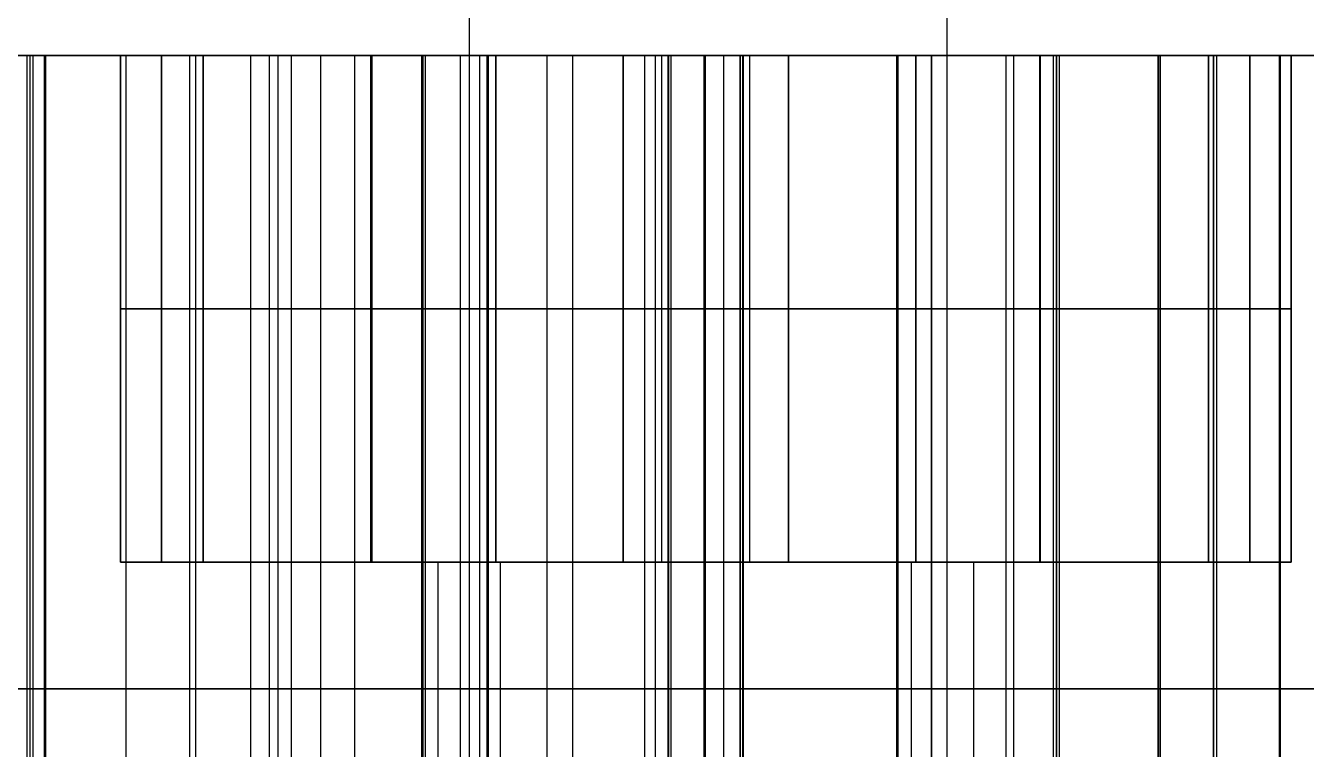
# Model space of a CAD drawing. Header units: millimetres. Extents: x 565 to 905, y -1671 to 168.
# Drawn here: x 636.11 to 651.28, y -38.75 to -30.17 of the extents above; entities that cross this region are included whole.
import ezdxf

# ---------------------------------------------------------------- set-up
doc = ezdxf.new("R2010")
doc.units = ezdxf.units.MM
doc.header["$MEASUREMENT"] = 0
doc.layers.add('V3', color=7, linetype='Continuous', true_color=0x000000)
doc.layers.add('V3 - steel', color=7, linetype='Continuous', true_color=0x191919)

msp = doc.modelspace()

# ---------------------------------------------------------------- linework, layer by layer
at = {"layer": 'V3'}
for p, q in [((612.821, -30.528, 226.682), (637.303, -30.528, 233.242)), ((618.902, -30.528, 296.447), (638.212, -30.528, 311.264)), ((638.212, -30.528, 138.736), (618.902, -30.528, 153.553)), ((624.78, -30.528, 341.098), (640.21, -30.528, 320.99)), ((624.78, -30.528, 108.902), (640.21, -30.528, 129.01)), ((648.124, -30.528, 310.676), (663.553, -30.528, 290.568)), ((648.124, -30.528, 139.324), (663.553, -30.528, 159.432)), ((650.121, -30.528, 320.402), (669.432, -30.528, 335.22)), ((669.432, -30.528, 114.78), (650.121, -30.528, 129.598)), ((640.993, -36.528, 313.398), (638.212, -36.528, 311.264)), ((638.212, -36.528, 138.736), (640.993, -36.528, 136.602)), ((640.21, -36.528, 320.99), (641.732, -36.528, 319.007)), ((640.21, -36.528, 129.01), (641.732, -36.528, 130.993)), ((646.602, -36.528, 312.66), (648.124, -36.528, 310.676)), ((646.602, -36.528, 137.34), (648.124, -36.528, 139.324)), ((650.121, -36.528, 320.402), (647.34, -36.528, 318.268)), ((647.34, -36.528, 131.732), (650.121, -36.528, 129.598))]:
    msp.add_line(p, q, dxfattribs=at)
for points, knots in [([(630.921, -30.528, 354.925), (632.397, -30.528, 353.705), (634.643, -30.528, 351.846), (635.484, -30.528, 349.816), (635.891, -30.528, 348.834), (636.165, -30.528, 347.8), (636.336, -30.528, 346.778), (636.34, -30.528, 346.753), (636.344, -30.528, 346.729), (636.348, -30.528, 346.704)], [-58.569083, -58.569083, -58.569083, -58.569083, -57.801979, -57.801979, -57.801979, -57.012319, -57.012319, -57.012319, -56.99333, -56.99333, -56.99333, -56.99333]), ([(636.35, -30.528, 103.295), (636.346, -30.528, 103.271), (636.342, -30.528, 103.246), (636.338, -30.528, 103.221), (636.166, -30.528, 102.2), (635.892, -30.528, 101.166), (635.485, -30.528, 100.183), (634.644, -30.528, 98.153), (632.399, -30.528, 96.294), (630.923, -30.528, 95.075)], [-68.731083, -68.731083, -68.731083, -68.731083, -68.712034, -68.712034, -68.712034, -67.922366, -67.922366, -67.922366, -67.155281, -67.155281, -67.155281, -67.155281]), ([(631.537, -30.528, 244.733), (631.556, -30.528, 244.751), (631.574, -30.528, 244.768), (631.592, -30.528, 244.785), (632.35, -30.528, 245.491), (633.197, -30.528, 246.144), (634.118, -30.528, 246.676), (636.021, -30.528, 247.775), (638.934, -30.528, 247.882), (640.847, -30.528, 247.951)], [-25.854354, -25.854354, -25.854354, -25.854354, -25.835305, -25.835305, -25.835305, -25.045637, -25.045637, -25.045637, -24.278552, -24.278552, -24.278552, -24.278552]), ([(640.848, -30.528, 202.05), (638.935, -30.528, 202.119), (636.022, -30.528, 202.227), (634.119, -30.528, 203.326), (633.198, -30.528, 203.857), (632.351, -30.528, 204.511), (631.593, -30.528, 205.217), (631.575, -30.528, 205.234), (631.557, -30.528, 205.251), (631.539, -30.528, 205.268)], [-94.299691, -94.299691, -94.299691, -94.299691, -93.532587, -93.532587, -93.532587, -92.742927, -92.742927, -92.742927, -92.723938, -92.723938, -92.723938, -92.723938]), ([(636.13, -30.528, 213.221), (636.154, -30.528, 213.213), (636.177, -30.528, 213.206), (636.201, -30.528, 213.199), (637.192, -30.528, 212.895), (638.181, -30.528, 212.489), (639.102, -30.528, 211.957), (641.005, -30.528, 210.858), (642.555, -30.528, 208.389), (643.571, -30.528, 206.767)], [-97.315569, -97.315569, -97.315569, -97.315569, -97.29652, -97.29652, -97.29652, -96.506852, -96.506852, -96.506852, -95.739767, -95.739767, -95.739767, -95.739767]), ([(643.571, -30.528, 243.235), (642.554, -30.528, 241.612), (641.004, -30.528, 239.143), (639.101, -30.528, 238.044), (638.18, -30.528, 237.513), (637.191, -30.528, 237.106), (636.2, -30.528, 236.803)], [-22.838476, -22.838476, -22.838476, -22.838476, -22.071372, -22.071372, -22.071372, -21.281712, -21.281712, -21.281712, -21.281712]), ([(638.055, -30.528, 229.592), (638.08, -30.528, 229.598), (638.104, -30.528, 229.604), (638.128, -30.528, 229.609), (639.138, -30.528, 229.842), (640.198, -30.528, 229.984), (641.261, -30.528, 229.984), (643.459, -30.528, 229.984), (646.036, -30.528, 228.621), (647.727, -30.528, 227.724)], [-104.46169, -104.46169, -104.46169, -104.46169, -104.442641, -104.442641, -104.442641, -103.652974, -103.652974, -103.652974, -102.885889, -102.885889, -102.885889, -102.885889]), ([(647.727, -30.528, 222.278), (646.036, -30.528, 221.381), (643.459, -30.528, 220.018), (641.261, -30.528, 220.018), (640.198, -30.528, 220.018), (639.138, -30.528, 220.16), (638.128, -30.528, 220.393), (638.104, -30.528, 220.398), (638.08, -30.528, 220.404), (638.056, -30.528, 220.41)], [-101.445812, -101.445812, -101.445812, -101.445812, -100.678708, -100.678708, -100.678708, -99.889049, -99.889049, -99.889049, -99.870059, -99.870059, -99.870059, -99.870059]), ([(638.997, -30.528, 232.173), (639.54, -30.528, 231.87), (640.142, -30.528, 231.54), (640.801, -30.528, 231.188), (644.112, -30.528, 229.418), (646.087, -30.528, 228.75), (648.352, -30.528, 228.444)], [490.820642, 490.820642, 490.820642, 490.820642, 491.003795, 491.003795, 491.003795, 491.923864, 491.923864, 491.923864, 491.923864]), ([(648.353, -30.528, 221.521), (646.098, -30.528, 221.222), (644.122, -30.528, 220.561), (640.817, -30.528, 218.811), (640.152, -30.528, 218.459), (639.545, -30.528, 218.13), (638.997, -30.528, 217.826)], [494.455863, 494.455863, 494.455863, 494.455863, 495.372519, 495.372519, 495.372519, 495.556946, 495.556946, 495.556946, 495.556946]), ([(649.523, -30.528, 239.612), (647.255, -30.528, 239.788), (645.185, -30.528, 239.552), (641.588, -30.528, 238.528), (640.864, -30.528, 238.322), (640.202, -30.528, 238.126), (639.604, -30.528, 237.943)], [487.732519, 487.732519, 487.732519, 487.732519, 488.649175, 488.649175, 488.649175, 488.833602, 488.833602, 488.833602, 488.833602]), ([(639.604, -30.528, 212.057), (640.198, -30.528, 211.872), (640.855, -30.528, 211.675), (641.573, -30.528, 211.467), (645.179, -30.528, 210.425), (647.251, -30.528, 210.182), (649.529, -30.528, 210.353)], [497.543986, 497.543986, 497.543986, 497.543986, 497.727139, 497.727139, 497.727139, 498.647208, 498.647208, 498.647208, 498.647208]), ([(641.49, -30.528, 175.354), (642.6, -30.528, 173.794), (644.288, -30.528, 171.418), (644.575, -30.528, 169.239), (644.714, -30.528, 168.185), (644.711, -30.528, 167.115), (644.612, -30.528, 166.084), (644.61, -30.528, 166.059), (644.607, -30.528, 166.034), (644.605, -30.528, 166.01)], [-29.984597, -29.984597, -29.984597, -29.984597, -29.217493, -29.217493, -29.217493, -28.427833, -28.427833, -28.427833, -28.408844, -28.408844, -28.408844, -28.408844]), ([(644.607, -30.528, 283.99), (644.609, -30.528, 283.966), (644.611, -30.528, 283.941), (644.614, -30.528, 283.916), (644.713, -30.528, 282.884), (644.716, -30.528, 281.815), (644.577, -30.528, 280.761), (644.29, -30.528, 278.582), (642.602, -30.528, 276.205), (641.492, -30.528, 274.645)], [-97.315569, -97.315569, -97.315569, -97.315569, -97.29652, -97.29652, -97.29652, -96.506852, -96.506852, -96.506852, -95.739767, -95.739767, -95.739767, -95.739767]), ([(642.587, -30.528, 251.977), (643.055, -30.528, 251.567), (643.575, -30.528, 251.119), (644.146, -30.528, 250.637), (647.017, -30.528, 248.218), (648.81, -30.528, 247.154), (650.961, -30.528, 246.384)], [484.097298, 484.097298, 484.097298, 484.097298, 484.280451, 484.280451, 484.280451, 485.20052, 485.20052, 485.20052, 485.20052]), ([(650.97, -30.528, 203.582), (648.826, -30.528, 202.821), (647.031, -30.528, 201.763), (644.161, -30.528, 199.365), (643.584, -30.528, 198.882), (643.059, -30.528, 198.434), (642.587, -30.528, 198.023)], [501.179207, 501.179207, 501.179207, 501.179207, 502.095863, 502.095863, 502.095863, 502.28029, 502.28029, 502.28029, 502.28029]), ([(643.727, -30.528, 347.676), (643.725, -30.528, 347.701), (643.722, -30.528, 347.726), (643.72, -30.528, 347.75), (643.621, -30.528, 348.782), (643.618, -30.528, 349.851), (643.757, -30.528, 350.906), (644.044, -30.528, 353.084), (645.732, -30.528, 355.461), (646.842, -30.528, 357.021)], [-54.43884, -54.43884, -54.43884, -54.43884, -54.419791, -54.419791, -54.419791, -53.630123, -53.630123, -53.630123, -52.863038, -52.863038, -52.863038, -52.863038]), ([(646.844, -30.528, 92.979), (645.734, -30.528, 94.539), (644.046, -30.528, 96.916), (643.759, -30.528, 99.095), (643.62, -30.528, 100.149), (643.623, -30.528, 101.218), (643.722, -30.528, 102.25), (643.724, -30.528, 102.275), (643.726, -30.528, 102.299), (643.729, -30.528, 102.324)], [-72.861326, -72.861326, -72.861326, -72.861326, -72.094222, -72.094222, -72.094222, -71.304563, -71.304563, -71.304563, -71.285573, -71.285573, -71.285573, -71.285573]), ([(654.429, -30.528, 257.064), (652.247, -30.528, 257.708), (650.173, -30.528, 257.908), (646.442, -30.528, 257.654), (645.691, -30.528, 257.603), (645.003, -30.528, 257.549), (644.379, -30.528, 257.495)], [481.009175, 481.009175, 481.009175, 481.009175, 481.925831, 481.925831, 481.925831, 482.110258, 482.110258, 482.110258, 482.110258]), ([(644.379, -30.528, 192.505), (644.999, -30.528, 192.449), (645.683, -30.528, 192.392), (646.428, -30.528, 192.339), (650.173, -30.528, 192.069), (652.249, -30.528, 192.262), (654.442, -30.528, 192.903)], [504.26733, 504.26733, 504.26733, 504.26733, 504.450483, 504.450483, 504.450483, 505.370552, 505.370552, 505.370552, 505.370552]), ([(650.215, -30.528, 270.601), (650.588, -30.528, 270.103), (651.003, -30.528, 269.557), (651.462, -30.528, 268.967), (653.767, -30.528, 266.004), (655.3, -30.528, 264.59), (657.244, -30.528, 263.389)], [477.373954, 477.373954, 477.373954, 477.373954, 477.557108, 477.557108, 477.557108, 478.477176, 478.477176, 478.477176, 478.477176]), ([(657.259, -30.528, 186.579), (655.321, -30.528, 185.389), (653.785, -30.528, 183.981), (651.476, -30.528, 181.038), (651.012, -30.528, 180.446), (650.592, -30.528, 179.899), (650.215, -30.528, 179.399)], [507.902551, 507.902551, 507.902551, 507.902551, 508.819207, 508.819207, 508.819207, 509.003634, 509.003634, 509.003634, 509.003634]), ([(630.921, -38.028, 354.925), (632.397, -38.028, 353.705), (634.643, -38.028, 351.846), (635.484, -38.028, 349.816), (635.891, -38.028, 348.834), (636.165, -38.028, 347.8), (636.336, -38.028, 346.778), (636.34, -38.028, 346.753), (636.344, -38.028, 346.729), (636.348, -38.028, 346.704)], [-58.569083, -58.569083, -58.569083, -58.569083, -57.801979, -57.801979, -57.801979, -57.012319, -57.012319, -57.012319, -56.99333, -56.99333, -56.99333, -56.99333]), ([(636.35, -38.028, 103.295), (636.346, -38.028, 103.271), (636.342, -38.028, 103.246), (636.338, -38.028, 103.221), (636.166, -38.028, 102.2), (635.892, -38.028, 101.166), (635.485, -38.028, 100.183), (634.644, -38.028, 98.153), (632.399, -38.028, 96.294), (630.923, -38.028, 95.075)], [-68.731083, -68.731083, -68.731083, -68.731083, -68.712034, -68.712034, -68.712034, -67.922366, -67.922366, -67.922366, -67.155281, -67.155281, -67.155281, -67.155281]), ([(631.537, -38.028, 244.733), (631.556, -38.028, 244.751), (631.574, -38.028, 244.768), (631.592, -38.028, 244.785), (632.35, -38.028, 245.491), (633.197, -38.028, 246.144), (634.118, -38.028, 246.676), (636.021, -38.028, 247.775), (638.934, -38.028, 247.882), (640.847, -38.028, 247.951)], [-25.854354, -25.854354, -25.854354, -25.854354, -25.835305, -25.835305, -25.835305, -25.045637, -25.045637, -25.045637, -24.278552, -24.278552, -24.278552, -24.278552]), ([(640.848, -38.028, 202.05), (638.935, -38.028, 202.119), (636.022, -38.028, 202.227), (634.119, -38.028, 203.326), (633.198, -38.028, 203.857), (632.351, -38.028, 204.511), (631.593, -38.028, 205.217), (631.575, -38.028, 205.234), (631.557, -38.028, 205.251), (631.539, -38.028, 205.268)], [-94.299691, -94.299691, -94.299691, -94.299691, -93.532587, -93.532587, -93.532587, -92.742927, -92.742927, -92.742927, -92.723938, -92.723938, -92.723938, -92.723938]), ([(636.13, -38.028, 213.221), (636.154, -38.028, 213.213), (636.177, -38.028, 213.206), (636.201, -38.028, 213.199), (637.192, -38.028, 212.895), (638.181, -38.028, 212.489), (639.102, -38.028, 211.957), (641.005, -38.028, 210.858), (642.555, -38.028, 208.389), (643.571, -38.028, 206.767)], [-97.315569, -97.315569, -97.315569, -97.315569, -97.29652, -97.29652, -97.29652, -96.506852, -96.506852, -96.506852, -95.739767, -95.739767, -95.739767, -95.739767]), ([(643.571, -38.028, 243.235), (642.554, -38.028, 241.612), (641.004, -38.028, 239.143), (639.101, -38.028, 238.044), (638.18, -38.028, 237.513), (637.191, -38.028, 237.106), (636.2, -38.028, 236.803)], [-22.838476, -22.838476, -22.838476, -22.838476, -22.071372, -22.071372, -22.071372, -21.281712, -21.281712, -21.281712, -21.281712]), ([(638.055, -38.028, 229.592), (638.08, -38.028, 229.598), (638.104, -38.028, 229.604), (638.128, -38.028, 229.609), (639.138, -38.028, 229.842), (640.198, -38.028, 229.984), (641.261, -38.028, 229.984), (643.459, -38.028, 229.984), (646.036, -38.028, 228.621), (647.727, -38.028, 227.724)], [-104.46169, -104.46169, -104.46169, -104.46169, -104.442641, -104.442641, -104.442641, -103.652974, -103.652974, -103.652974, -102.885889, -102.885889, -102.885889, -102.885889]), ([(647.727, -38.028, 222.278), (646.036, -38.028, 221.381), (643.459, -38.028, 220.018), (641.261, -38.028, 220.018), (640.198, -38.028, 220.018), (639.138, -38.028, 220.16), (638.128, -38.028, 220.393), (638.104, -38.028, 220.398), (638.08, -38.028, 220.404), (638.056, -38.028, 220.41)], [-101.445812, -101.445812, -101.445812, -101.445812, -100.678708, -100.678708, -100.678708, -99.889049, -99.889049, -99.889049, -99.870059, -99.870059, -99.870059, -99.870059]), ([(638.997, -38.028, 232.173), (639.54, -38.028, 231.87), (640.142, -38.028, 231.54), (640.801, -38.028, 231.188), (644.112, -38.028, 229.418), (646.087, -38.028, 228.75), (648.352, -38.028, 228.444)], [490.820642, 490.820642, 490.820642, 490.820642, 491.003795, 491.003795, 491.003795, 491.923864, 491.923864, 491.923864, 491.923864]), ([(648.353, -38.028, 221.521), (646.098, -38.028, 221.222), (644.122, -38.028, 220.561), (640.817, -38.028, 218.811), (640.152, -38.028, 218.459), (639.545, -38.028, 218.13), (638.997, -38.028, 217.826)], [494.455863, 494.455863, 494.455863, 494.455863, 495.372519, 495.372519, 495.372519, 495.556946, 495.556946, 495.556946, 495.556946]), ([(649.523, -38.028, 239.612), (647.255, -38.028, 239.788), (645.185, -38.028, 239.552), (641.588, -38.028, 238.528), (640.864, -38.028, 238.322), (640.202, -38.028, 238.126), (639.604, -38.028, 237.943)], [487.732519, 487.732519, 487.732519, 487.732519, 488.649175, 488.649175, 488.649175, 488.833602, 488.833602, 488.833602, 488.833602]), ([(639.604, -38.028, 212.057), (640.198, -38.028, 211.872), (640.855, -38.028, 211.675), (641.573, -38.028, 211.467), (645.179, -38.028, 210.425), (647.251, -38.028, 210.182), (649.529, -38.028, 210.353)], [497.543986, 497.543986, 497.543986, 497.543986, 497.727139, 497.727139, 497.727139, 498.647208, 498.647208, 498.647208, 498.647208]), ([(641.49, -38.028, 175.354), (642.6, -38.028, 173.794), (644.288, -38.028, 171.418), (644.575, -38.028, 169.239), (644.714, -38.028, 168.185), (644.711, -38.028, 167.115), (644.612, -38.028, 166.084), (644.61, -38.028, 166.059), (644.607, -38.028, 166.034), (644.605, -38.028, 166.01)], [-29.984597, -29.984597, -29.984597, -29.984597, -29.217493, -29.217493, -29.217493, -28.427833, -28.427833, -28.427833, -28.408844, -28.408844, -28.408844, -28.408844]), ([(644.607, -38.028, 283.99), (644.609, -38.028, 283.966), (644.611, -38.028, 283.941), (644.614, -38.028, 283.916), (644.713, -38.028, 282.884), (644.716, -38.028, 281.815), (644.577, -38.028, 280.761), (644.29, -38.028, 278.582), (642.602, -38.028, 276.205), (641.492, -38.028, 274.645)], [-97.315569, -97.315569, -97.315569, -97.315569, -97.29652, -97.29652, -97.29652, -96.506852, -96.506852, -96.506852, -95.739767, -95.739767, -95.739767, -95.739767]), ([(642.587, -38.028, 251.977), (643.055, -38.028, 251.567), (643.575, -38.028, 251.119), (644.146, -38.028, 250.637), (647.017, -38.028, 248.218), (648.81, -38.028, 247.154), (650.961, -38.028, 246.384)], [484.097298, 484.097298, 484.097298, 484.097298, 484.280451, 484.280451, 484.280451, 485.20052, 485.20052, 485.20052, 485.20052]), ([(650.97, -38.028, 203.582), (648.826, -38.028, 202.821), (647.031, -38.028, 201.763), (644.161, -38.028, 199.365), (643.584, -38.028, 198.882), (643.059, -38.028, 198.434), (642.587, -38.028, 198.023)], [501.179207, 501.179207, 501.179207, 501.179207, 502.095863, 502.095863, 502.095863, 502.28029, 502.28029, 502.28029, 502.28029]), ([(643.727, -38.028, 347.676), (643.725, -38.028, 347.701), (643.722, -38.028, 347.726), (643.72, -38.028, 347.75), (643.621, -38.028, 348.782), (643.618, -38.028, 349.851), (643.757, -38.028, 350.906), (644.044, -38.028, 353.084), (645.732, -38.028, 355.461), (646.842, -38.028, 357.021)], [-54.43884, -54.43884, -54.43884, -54.43884, -54.419791, -54.419791, -54.419791, -53.630123, -53.630123, -53.630123, -52.863038, -52.863038, -52.863038, -52.863038]), ([(646.844, -38.028, 92.979), (645.734, -38.028, 94.539), (644.046, -38.028, 96.916), (643.759, -38.028, 99.095), (643.62, -38.028, 100.149), (643.623, -38.028, 101.218), (643.722, -38.028, 102.25), (643.724, -38.028, 102.275), (643.726, -38.028, 102.299), (643.729, -38.028, 102.324)], [-72.861326, -72.861326, -72.861326, -72.861326, -72.094222, -72.094222, -72.094222, -71.304563, -71.304563, -71.304563, -71.285573, -71.285573, -71.285573, -71.285573]), ([(654.429, -38.028, 257.064), (652.247, -38.028, 257.708), (650.173, -38.028, 257.908), (646.442, -38.028, 257.654), (645.691, -38.028, 257.603), (645.003, -38.028, 257.549), (644.379, -38.028, 257.495)], [481.009175, 481.009175, 481.009175, 481.009175, 481.925831, 481.925831, 481.925831, 482.110258, 482.110258, 482.110258, 482.110258]), ([(644.379, -38.028, 192.505), (644.999, -38.028, 192.449), (645.683, -38.028, 192.392), (646.428, -38.028, 192.339), (650.173, -38.028, 192.069), (652.249, -38.028, 192.262), (654.442, -38.028, 192.903)], [504.26733, 504.26733, 504.26733, 504.26733, 504.450483, 504.450483, 504.450483, 505.370552, 505.370552, 505.370552, 505.370552]), ([(650.215, -38.028, 270.601), (650.588, -38.028, 270.103), (651.003, -38.028, 269.557), (651.462, -38.028, 268.967), (653.767, -38.028, 266.004), (655.3, -38.028, 264.59), (657.244, -38.028, 263.389)], [477.373954, 477.373954, 477.373954, 477.373954, 477.557108, 477.557108, 477.557108, 478.477176, 478.477176, 478.477176, 478.477176]), ([(657.259, -38.028, 186.579), (655.321, -38.028, 185.389), (653.785, -38.028, 183.981), (651.476, -38.028, 181.038), (651.012, -38.028, 180.446), (650.592, -38.028, 179.899), (650.215, -38.028, 179.399)], [507.902551, 507.902551, 507.902551, 507.902551, 508.819207, 508.819207, 508.819207, 509.003634, 509.003634, 509.003634, 509.003634])]:
    msp.add_open_spline(points, degree=3, knots=knots, dxfattribs=at)
for points, weights in [([(636.09, -30.528, 174.643), (637.873, -30.528, 174.999), (639.676, -30.528, 175.237), (641.49, -30.528, 175.354)], [1, 0.998547387537, 0.998547387537, 1]), ([(641.492, -30.528, 274.645), (639.678, -30.528, 274.763), (637.875, -30.528, 275.001), (636.092, -30.528, 275.356)], [1, 0.998547387537, 0.998547387537, 1]), ([(636.129, -30.528, 236.781), (637.051, -30.528, 234.466), (637.696, -30.528, 232.058), (638.055, -30.528, 229.592)], [1, 0.995432816344, 0.995432816344, 1]), ([(638.056, -30.528, 220.41), (637.696, -30.528, 217.943), (637.052, -30.528, 215.536), (636.13, -30.528, 213.221)], [1, 0.995432816344, 0.995432816344, 1]), ([(636.348, -30.528, 346.704), (638.764, -30.528, 347.316), (641.235, -30.528, 347.642), (643.727, -30.528, 347.676)], [1, 0.995432816344, 0.995432816344, 1]), ([(643.729, -30.528, 102.324), (641.237, -30.528, 102.358), (638.766, -30.528, 102.684), (636.35, -30.528, 103.295)], [1, 0.995432816344, 0.995432816344, 1]), ([(639.604, -30.528, 237.943), (639.344, -30.528, 236.026), (639.141, -30.528, 234.103), (638.997, -30.528, 232.173)], [0.619348888137, 0.619161401654, 0.619161401654, 0.619348888137]), ([(638.997, -30.528, 217.826), (639.141, -30.528, 215.897), (639.344, -30.528, 213.974), (639.604, -30.528, 212.057)], [0.60213831918, 0.601956042602, 0.601956042602, 0.60213831918]), ([(640.847, -30.528, 247.951), (641.858, -30.528, 246.44), (642.767, -30.528, 244.866), (643.571, -30.528, 243.235)], [1, 0.998547387537, 0.998547387537, 1]), ([(643.571, -30.528, 206.767), (642.768, -30.528, 205.136), (641.859, -30.528, 203.561), (640.848, -30.528, 202.05)], [1, 0.998547387537, 0.998547387537, 1]), ([(644.379, -30.528, 257.495), (643.726, -30.528, 255.674), (643.129, -30.528, 253.834), (642.587, -30.528, 251.977)], [0.637051376765, 0.636858531464, 0.636858531464, 0.637051376765]), ([(642.587, -30.528, 198.023), (643.129, -30.528, 196.166), (643.726, -30.528, 194.326), (644.379, -30.528, 192.505)], [0.58540600035, 0.585228788903, 0.585228788903, 0.58540600035]), ([(644.605, -30.528, 166.01), (647.097, -30.528, 165.975), (649.568, -30.528, 165.65), (651.984, -30.528, 165.038)], [1, 0.995432816344, 0.995432816344, 1]), ([(651.985, -30.528, 284.962), (649.569, -30.528, 284.35), (647.099, -30.528, 284.025), (644.607, -30.528, 283.99)], [1, 0.995432816344, 0.995432816344, 1]), ([(646.842, -30.528, 357.021), (648.656, -30.528, 356.903), (650.459, -30.528, 356.666), (652.242, -30.528, 356.31)], [1, 0.998547387537, 0.998547387537, 1]), ([(652.243, -30.528, 93.69), (650.46, -30.528, 93.334), (648.658, -30.528, 93.097), (646.844, -30.528, 92.979)], [1, 0.998547387537, 0.998547387537, 1]), ([(647.727, -30.528, 227.724), (647.847, -30.528, 225.91), (647.847, -30.528, 224.092), (647.727, -30.528, 222.278)], [1, 0.998547387537, 0.998547387537, 1]), ([(648.352, -30.528, 228.444), (648.261, -30.528, 226.148), (648.26, -30.528, 223.839), (648.353, -30.528, 221.521)], [0.619348888137, 0.61324712024, 0.607510263921, 0.60213831918]), ([(650.961, -30.528, 246.384), (650.395, -30.528, 244.157), (649.914, -30.528, 241.898), (649.523, -30.528, 239.612)], [0.637051376765, 0.630775205589, 0.624874376046, 0.619348888137]), ([(649.529, -30.528, 210.353), (649.917, -30.528, 208.088), (650.397, -30.528, 205.83), (650.97, -30.528, 203.582)], [0.60213831918, 0.596206108215, 0.590628668605, 0.58540600035]), ([(653.116, -30.528, 275.626), (652.098, -30.528, 273.98), (651.131, -30.528, 272.305), (650.215, -30.528, 270.601)], [0.655259845317, 0.655061488031, 0.655061488031, 0.655259845317]), ([(650.215, -30.528, 179.399), (651.131, -30.528, 177.695), (652.098, -30.528, 176.02), (653.116, -30.528, 174.374)], [0.569138641952, 0.568966354886, 0.568966354886, 0.569138641952]), ([(636.09, -38.028, 174.643), (637.873, -38.028, 174.999), (639.676, -38.028, 175.237), (641.49, -38.028, 175.354)], [1, 0.998547387537, 0.998547387537, 1]), ([(641.492, -38.028, 274.645), (639.678, -38.028, 274.763), (637.875, -38.028, 275.001), (636.092, -38.028, 275.356)], [1, 0.998547387537, 0.998547387537, 1]), ([(636.129, -38.028, 236.781), (637.051, -38.028, 234.466), (637.696, -38.028, 232.058), (638.055, -38.028, 229.592)], [1, 0.995432816344, 0.995432816344, 1]), ([(638.056, -38.028, 220.41), (637.696, -38.028, 217.943), (637.052, -38.028, 215.536), (636.13, -38.028, 213.221)], [1, 0.995432816344, 0.995432816344, 1]), ([(636.348, -38.028, 346.704), (638.764, -38.028, 347.316), (641.235, -38.028, 347.642), (643.727, -38.028, 347.676)], [1, 0.995432816344, 0.995432816344, 1]), ([(643.729, -38.028, 102.324), (641.237, -38.028, 102.358), (638.766, -38.028, 102.684), (636.35, -38.028, 103.295)], [1, 0.995432816344, 0.995432816344, 1]), ([(639.604, -38.028, 237.943), (639.344, -38.028, 236.026), (639.141, -38.028, 234.103), (638.997, -38.028, 232.173)], [0.619348888137, 0.619161401654, 0.619161401654, 0.619348888137]), ([(638.997, -38.028, 217.826), (639.141, -38.028, 215.897), (639.344, -38.028, 213.974), (639.604, -38.028, 212.057)], [0.60213831918, 0.601956042602, 0.601956042602, 0.60213831918]), ([(640.847, -38.028, 247.951), (641.858, -38.028, 246.44), (642.767, -38.028, 244.866), (643.571, -38.028, 243.235)], [1, 0.998547387537, 0.998547387537, 1]), ([(643.571, -38.028, 206.767), (642.768, -38.028, 205.136), (641.859, -38.028, 203.561), (640.848, -38.028, 202.05)], [1, 0.998547387537, 0.998547387537, 1]), ([(644.379, -38.028, 257.495), (643.726, -38.028, 255.674), (643.129, -38.028, 253.834), (642.587, -38.028, 251.977)], [0.637051376765, 0.636858531464, 0.636858531464, 0.637051376765]), ([(642.587, -38.028, 198.023), (643.129, -38.028, 196.166), (643.726, -38.028, 194.326), (644.379, -38.028, 192.505)], [0.58540600035, 0.585228788903, 0.585228788903, 0.58540600035]), ([(644.605, -38.028, 166.01), (647.097, -38.028, 165.975), (649.568, -38.028, 165.65), (651.984, -38.028, 165.038)], [1, 0.995432816344, 0.995432816344, 1]), ([(651.985, -38.028, 284.962), (649.569, -38.028, 284.35), (647.099, -38.028, 284.025), (644.607, -38.028, 283.99)], [1, 0.995432816344, 0.995432816344, 1]), ([(646.842, -38.028, 357.021), (648.656, -38.028, 356.903), (650.459, -38.028, 356.666), (652.242, -38.028, 356.31)], [1, 0.998547387537, 0.998547387537, 1]), ([(652.243, -38.028, 93.69), (650.46, -38.028, 93.334), (648.658, -38.028, 93.097), (646.844, -38.028, 92.979)], [1, 0.998547387537, 0.998547387537, 1]), ([(647.727, -38.028, 227.724), (647.847, -38.028, 225.91), (647.847, -38.028, 224.092), (647.727, -38.028, 222.278)], [1, 0.998547387537, 0.998547387537, 1]), ([(648.352, -38.028, 228.444), (648.261, -38.028, 226.148), (648.26, -38.028, 223.839), (648.353, -38.028, 221.521)], [0.619348888137, 0.61324712024, 0.607510263921, 0.60213831918]), ([(650.961, -38.028, 246.384), (650.395, -38.028, 244.157), (649.914, -38.028, 241.898), (649.523, -38.028, 239.612)], [0.637051376765, 0.630775205589, 0.624874376046, 0.619348888137]), ([(649.529, -38.028, 210.353), (649.917, -38.028, 208.088), (650.397, -38.028, 205.83), (650.97, -38.028, 203.582)], [0.60213831918, 0.596206108215, 0.590628668605, 0.58540600035]), ([(653.116, -38.028, 275.626), (652.098, -38.028, 273.98), (651.131, -38.028, 272.305), (650.215, -38.028, 270.601)], [0.655259845317, 0.655061488031, 0.655061488031, 0.655259845317]), ([(650.215, -38.028, 179.399), (651.131, -38.028, 177.695), (652.098, -38.028, 176.02), (653.116, -38.028, 174.374)], [0.569138641952, 0.568966354886, 0.568966354886, 0.569138641952])]:
    msp.add_rational_spline(points, weights, degree=3, dxfattribs=at)
for points, degree in [([(636.129, -45.528, 236.781), (636.129, -38.028, 236.781), (636.129, -30.528, 236.781)], 2), ([(636.2, -30.528, 236.803), (636.177, -30.528, 236.796), (636.153, -30.528, 236.788), (636.129, -30.528, 236.781)], 3), ([(636.13, -45.528, 213.221), (636.13, -38.028, 213.221), (636.13, -30.528, 213.221)], 2), ([(636.165, -45.528, 236.792), (636.165, -38.028, 236.792), (636.165, -30.528, 236.792)], 2), ([(636.2, -45.528, 236.803), (636.2, -38.028, 236.803), (636.2, -30.528, 236.803)], 2), ([(636.201, -45.528, 213.199), (636.201, -38.028, 213.199), (636.201, -30.528, 213.199)], 2), ([(636.336, -45.528, 346.778), (636.336, -38.028, 346.778), (636.336, -30.528, 346.778)], 2), ([(636.338, -45.528, 103.221), (636.338, -38.028, 103.221), (636.338, -30.528, 103.221)], 2), ([(636.348, -45.528, 346.704), (636.348, -38.028, 346.704), (636.348, -30.528, 346.704)], 2), ([(636.35, -45.528, 103.295), (636.35, -38.028, 103.295), (636.35, -30.528, 103.295)], 2), ([(637.233, -30.528, 318.705), (637.233, -33.528, 318.705), (637.233, -36.528, 318.705)], 2), ([(637.233, -30.528, 318.705), (637.722, -30.528, 314.985), (638.212, -30.528, 311.264)], 2), ([(643.187, -30.528, 323.274), (640.21, -30.528, 320.99), (637.233, -30.528, 318.705)], 2), ([(637.233, -30.528, 131.295), (637.233, -33.528, 131.295), (637.233, -36.528, 131.295)], 2), ([(638.212, -30.528, 138.736), (637.722, -30.528, 135.015), (637.233, -30.528, 131.295)], 2), ([(637.233, -30.528, 131.295), (640.21, -30.528, 129.01), (643.187, -30.528, 126.726)], 2), ([(637.303, -45.528, 233.243), (637.303, -38.028, 233.243), (637.303, -30.528, 233.243)], 2), ([(637.303, -45.528, 216.759), (637.303, -38.028, 216.759), (637.303, -30.528, 216.759)], 2), ([(637.722, -30.528, 314.985), (637.722, -33.528, 314.985), (637.722, -36.528, 314.985)], 2), ([(637.722, -30.528, 135.015), (637.722, -33.528, 135.015), (637.722, -36.528, 135.015)], 2), ([(638.055, -45.528, 229.592), (638.055, -38.028, 229.592), (638.055, -30.528, 229.592)], 2), ([(638.056, -45.528, 220.41), (638.056, -38.028, 220.41), (638.056, -30.528, 220.41)], 2), ([(638.128, -45.528, 229.609), (638.128, -38.028, 229.609), (638.128, -30.528, 229.609)], 2), ([(638.128, -45.528, 220.393), (638.128, -38.028, 220.393), (638.128, -30.528, 220.393)], 2), ([(638.212, -30.528, 311.264), (638.212, -33.528, 311.264), (638.212, -36.528, 311.264)], 2), ([(638.212, -30.528, 311.264), (641.679, -30.528, 309.828), (645.147, -30.528, 308.392)], 2), ([(645.147, -30.528, 141.608), (641.679, -30.528, 140.172), (638.212, -30.528, 138.736)], 2), ([(638.212, -30.528, 138.736), (638.212, -33.528, 138.736), (638.212, -36.528, 138.736)], 2), ([(638.779, -45.528, 175.088), (638.779, -38.028, 175.088), (638.779, -30.528, 175.088)], 2), ([(638.78, -45.528, 274.912), (638.78, -38.028, 274.912), (638.78, -30.528, 274.912)], 2), ([(638.997, -30.528, 232.173), (638.997, -38.028, 232.173), (638.997, -45.528, 232.173)], 2), ([(638.997, -30.528, 217.826), (638.997, -38.028, 217.826), (638.997, -45.528, 217.826)], 2), ([(639.101, -45.528, 238.044), (639.101, -38.028, 238.044), (639.101, -30.528, 238.044)], 2), ([(639.102, -45.528, 211.957), (639.102, -38.028, 211.957), (639.102, -30.528, 211.957)], 2), ([(639.257, -30.528, 235.063), (639.257, -38.028, 235.063), (639.257, -45.528, 235.063)], 2), ([(639.257, -30.528, 214.937), (639.257, -38.028, 214.937), (639.257, -45.528, 214.937)], 2), ([(639.604, -30.528, 237.943), (639.604, -38.028, 237.943), (639.604, -45.528, 237.943)], 2), ([(639.604, -30.528, 212.057), (639.604, -38.028, 212.057), (639.604, -45.528, 212.057)], 2), ([(640.009, -45.528, 347.406), (640.009, -38.028, 347.406), (640.009, -30.528, 347.406)], 2), ([(640.011, -45.528, 102.593), (640.011, -38.028, 102.593), (640.011, -30.528, 102.593)], 2), ([(640.21, -30.528, 320.99), (640.21, -33.528, 320.99), (640.21, -36.528, 320.99)], 2), ([(640.21, -30.528, 129.01), (640.21, -33.528, 129.01), (640.21, -36.528, 129.01)], 2), ([(640.801, -30.528, 231.188), (640.801, -38.028, 231.188), (640.801, -45.528, 231.188)], 2), ([(640.817, -30.528, 218.811), (640.817, -38.028, 218.811), (640.817, -45.528, 218.811)], 2), ([(640.847, -45.528, 247.951), (640.847, -38.028, 247.951), (640.847, -30.528, 247.951)], 2), ([(640.848, -45.528, 202.05), (640.848, -38.028, 202.05), (640.848, -30.528, 202.05)], 2), ([(641.261, -45.528, 229.984), (641.261, -38.028, 229.984), (641.261, -30.528, 229.984)], 2), ([(641.261, -45.528, 220.018), (641.261, -38.028, 220.018), (641.261, -30.528, 220.018)], 2), ([(641.49, -45.528, 175.354), (641.49, -38.028, 175.354), (641.49, -30.528, 175.354)], 2), ([(641.492, -45.528, 274.645), (641.492, -38.028, 274.645), (641.492, -30.528, 274.645)], 2), ([(641.573, -30.528, 211.467), (641.573, -38.028, 211.467), (641.573, -45.528, 211.467)], 2), ([(641.588, -30.528, 238.528), (641.588, -38.028, 238.528), (641.588, -45.528, 238.528)], 2), ([(641.679, -30.528, 309.828), (641.679, -33.528, 309.828), (641.679, -36.528, 309.828)], 2), ([(641.679, -30.528, 140.172), (641.679, -33.528, 140.172), (641.679, -36.528, 140.172)], 2), ([(642.287, -45.528, 245.638), (642.287, -38.028, 245.638), (642.287, -30.528, 245.638)], 2), ([(642.288, -45.528, 204.364), (642.288, -38.028, 204.364), (642.288, -30.528, 204.364)], 2), ([(642.587, -30.528, 251.977), (642.587, -38.028, 251.977), (642.587, -45.528, 251.977)], 2), ([(642.587, -30.528, 198.023), (642.587, -38.028, 198.023), (642.587, -45.528, 198.023)], 2), ([(643.187, -30.528, 323.274), (643.187, -33.528, 323.274), (643.187, -36.528, 323.274)], 2), ([(650.121, -30.528, 320.402), (646.654, -30.528, 321.838), (643.187, -30.528, 323.274)], 2), ([(643.187, -30.528, 126.726), (643.187, -33.528, 126.726), (643.187, -36.528, 126.726)], 2), ([(643.187, -30.528, 126.726), (646.654, -30.528, 128.162), (650.121, -30.528, 129.598)], 2), ([(643.441, -30.528, 254.749), (643.441, -38.028, 254.749), (643.441, -45.528, 254.749)], 2), ([(643.441, -30.528, 195.251), (643.441, -38.028, 195.251), (643.441, -45.528, 195.251)], 2), ([(643.571, -45.528, 206.767), (643.571, -38.028, 206.767), (643.571, -30.528, 206.767)], 2), ([(643.571, -45.528, 243.235), (643.571, -38.028, 243.235), (643.571, -30.528, 243.235)], 2), ([(643.72, -45.528, 347.75), (643.72, -38.028, 347.75), (643.72, -30.528, 347.75)], 2), ([(643.722, -45.528, 102.25), (643.722, -38.028, 102.25), (643.722, -30.528, 102.25)], 2), ([(643.727, -45.528, 347.676), (643.727, -38.028, 347.676), (643.727, -30.528, 347.676)], 2), ([(643.729, -45.528, 102.324), (643.729, -38.028, 102.324), (643.729, -30.528, 102.324)], 2), ([(643.757, -45.528, 350.906), (643.757, -38.028, 350.906), (643.757, -30.528, 350.906)], 2), ([(643.759, -45.528, 99.095), (643.759, -38.028, 99.095), (643.759, -30.528, 99.095)], 2), ([(644.146, -30.528, 250.637), (644.146, -38.028, 250.637), (644.146, -45.528, 250.637)], 2), ([(644.161, -30.528, 199.365), (644.161, -38.028, 199.365), (644.161, -45.528, 199.365)], 2), ([(644.379, -30.528, 257.495), (644.379, -38.028, 257.495), (644.379, -45.528, 257.495)], 2), ([(644.379, -30.528, 192.505), (644.379, -38.028, 192.505), (644.379, -45.528, 192.505)], 2), ([(644.575, -45.528, 169.239), (644.575, -38.028, 169.239), (644.575, -30.528, 169.239)], 2), ([(644.577, -45.528, 280.761), (644.577, -38.028, 280.761), (644.577, -30.528, 280.761)], 2), ([(644.605, -45.528, 166.01), (644.605, -38.028, 166.01), (644.605, -30.528, 166.01)], 2), ([(644.607, -45.528, 283.99), (644.607, -38.028, 283.99), (644.607, -30.528, 283.99)], 2), ([(644.612, -45.528, 166.084), (644.612, -38.028, 166.084), (644.612, -30.528, 166.084)], 2), ([(644.614, -45.528, 283.916), (644.614, -38.028, 283.916), (644.614, -30.528, 283.916)], 2), ([(645.147, -30.528, 308.392), (645.147, -33.528, 308.392), (645.147, -36.528, 308.392)], 2), ([(645.147, -30.528, 308.392), (648.124, -30.528, 310.676), (651.101, -30.528, 312.961)], 2), ([(645.147, -30.528, 141.608), (645.147, -33.528, 141.608), (645.147, -36.528, 141.608)], 2), ([(651.101, -30.528, 137.039), (648.124, -30.528, 139.324), (645.147, -30.528, 141.608)], 2), ([(646.428, -30.528, 192.339), (646.428, -38.028, 192.339), (646.428, -45.528, 192.339)], 2), ([(646.442, -30.528, 257.654), (646.442, -38.028, 257.654), (646.442, -45.528, 257.654)], 2), ([(646.654, -30.528, 321.838), (646.654, -33.528, 321.838), (646.654, -36.528, 321.838)], 2), ([(646.654, -30.528, 128.162), (646.654, -33.528, 128.162), (646.654, -36.528, 128.162)], 2), ([(646.842, -45.528, 357.021), (646.842, -38.028, 357.021), (646.842, -30.528, 357.021)], 2), ([(646.844, -45.528, 92.979), (646.844, -38.028, 92.979), (646.844, -30.528, 92.979)], 2), ([(647.727, -45.528, 227.724), (647.727, -38.028, 227.724), (647.727, -30.528, 227.724)], 2), ([(647.727, -45.528, 222.278), (647.727, -38.028, 222.278), (647.727, -30.528, 222.278)], 2), ([(647.817, -45.528, 225.001), (647.817, -38.028, 225.001), (647.817, -30.528, 225.001)], 2), ([(648.124, -30.528, 310.676), (648.124, -33.528, 310.676), (648.124, -36.528, 310.676)], 2), ([(648.124, -30.528, 139.324), (648.124, -33.528, 139.324), (648.124, -36.528, 139.324)], 2), ([(648.283, -30.528, 225.007), (648.283, -38.028, 225.007), (648.283, -45.528, 225.007)], 2), ([(648.283, -30.528, 225), (687.889, -30.528, 225), (727.494, -30.528, 225)], 2), ([(648.323, -45.528, 165.74), (648.323, -38.028, 165.74), (648.323, -30.528, 165.74)], 2), ([(648.324, -45.528, 284.26), (648.324, -38.028, 284.26), (648.324, -30.528, 284.26)], 2), ([(648.352, -30.528, 228.444), (648.352, -38.028, 228.444), (648.352, -45.528, 228.444)], 2), ([(648.353, -30.528, 221.521), (648.353, -38.028, 221.521), (648.353, -45.528, 221.521)], 2), ([(649.523, -30.528, 239.612), (649.523, -38.028, 239.612), (649.523, -45.528, 239.612)], 2), ([(649.529, -30.528, 210.353), (649.529, -38.028, 210.353), (649.529, -45.528, 210.353)], 2), ([(649.553, -45.528, 356.755), (649.553, -38.028, 356.755), (649.553, -30.528, 356.755)], 2), ([(649.555, -45.528, 93.246), (649.555, -38.028, 93.246), (649.555, -30.528, 93.246)], 2), ([(651.101, -30.528, 312.961), (650.611, -30.528, 316.682), (650.121, -30.528, 320.402)], 2), ([(650.121, -30.528, 320.402), (650.121, -33.528, 320.402), (650.121, -36.528, 320.402)], 2), ([(650.121, -30.528, 129.598), (650.121, -33.528, 129.598), (650.121, -36.528, 129.598)], 2), ([(650.121, -30.528, 129.598), (650.611, -30.528, 133.318), (651.101, -30.528, 137.039)], 2), ([(650.177, -30.528, 206.977), (650.177, -38.028, 206.977), (650.177, -45.528, 206.977)], 2), ([(650.18, -30.528, 243.036), (650.18, -38.028, 243.036), (650.18, -45.528, 243.036)], 2), ([(650.215, -30.528, 270.601), (650.215, -38.028, 270.601), (650.215, -45.528, 270.601)], 2), ([(650.215, -30.528, 179.399), (650.215, -38.028, 179.399), (650.215, -45.528, 179.399)], 2), ([(650.611, -30.528, 316.682), (650.611, -33.528, 316.682), (650.611, -36.528, 316.682)], 2), ([(650.611, -30.528, 133.318), (650.611, -33.528, 133.318), (650.611, -36.528, 133.318)], 2), ([(650.961, -30.528, 246.384), (650.961, -38.028, 246.384), (650.961, -45.528, 246.384)], 2), ([(650.97, -30.528, 203.582), (650.97, -38.028, 203.582), (650.97, -45.528, 203.582)], 2), ([(651.101, -30.528, 312.961), (651.101, -33.528, 312.961), (651.101, -36.528, 312.961)], 2), ([(651.101, -30.528, 137.039), (651.101, -33.528, 137.039), (651.101, -36.528, 137.039)], 2), ([(643.187, -33.528, 323.274), (640.21, -33.528, 320.99), (637.233, -33.528, 318.705)], 2), ([(637.233, -33.528, 318.705), (637.722, -33.528, 314.985), (638.212, -33.528, 311.264)], 2), ([(637.233, -33.528, 131.295), (640.21, -33.528, 129.01), (643.187, -33.528, 126.726)], 2), ([(638.212, -33.528, 138.736), (637.722, -33.528, 135.015), (637.233, -33.528, 131.295)], 2), ([(638.212, -33.528, 311.264), (641.679, -33.528, 309.828), (645.147, -33.528, 308.392)], 2), ([(645.147, -33.528, 141.608), (641.679, -33.528, 140.172), (638.212, -33.528, 138.736)], 2), ([(650.121, -33.528, 320.402), (646.654, -33.528, 321.838), (643.187, -33.528, 323.274)], 2), ([(643.187, -33.528, 126.726), (646.654, -33.528, 128.162), (650.121, -33.528, 129.598)], 2), ([(645.147, -33.528, 308.392), (648.124, -33.528, 310.676), (651.101, -33.528, 312.961)], 2), ([(651.101, -33.528, 137.039), (648.124, -33.528, 139.324), (645.147, -33.528, 141.608)], 2), ([(651.101, -33.528, 312.961), (650.611, -33.528, 316.682), (650.121, -33.528, 320.402)], 2), ([(650.121, -33.528, 129.598), (650.611, -33.528, 133.318), (651.101, -33.528, 137.039)], 2), ([(643.187, -36.528, 323.274), (640.21, -36.528, 320.99), (637.233, -36.528, 318.705)], 2), ([(637.233, -36.528, 318.705), (637.722, -36.528, 314.985), (638.212, -36.528, 311.264)], 2), ([(637.233, -36.528, 131.295), (640.21, -36.528, 129.01), (643.187, -36.528, 126.726)], 2), ([(638.212, -36.528, 138.736), (637.722, -36.528, 135.015), (637.233, -36.528, 131.295)], 2), ([(638.212, -36.528, 311.264), (641.679, -36.528, 309.828), (645.147, -36.528, 308.392)], 2), ([(645.147, -36.528, 141.608), (641.679, -36.528, 140.172), (638.212, -36.528, 138.736)], 2), ([(640.993, -36.528, 313.398), (640.993, -41.028, 313.398), (640.993, -45.528, 313.398)], 2), ([(640.993, -36.528, 136.602), (640.993, -41.028, 136.602), (640.993, -45.528, 136.602)], 2), ([(641.732, -36.528, 319.007), (641.732, -41.028, 319.007), (641.732, -45.528, 319.007)], 2), ([(641.732, -36.528, 130.993), (641.732, -41.028, 130.993), (641.732, -45.528, 130.993)], 2), ([(650.121, -36.528, 320.402), (646.654, -36.528, 321.838), (643.187, -36.528, 323.274)], 2), ([(643.187, -36.528, 126.726), (646.654, -36.528, 128.162), (650.121, -36.528, 129.598)], 2), ([(645.147, -36.528, 308.392), (648.124, -36.528, 310.676), (651.101, -36.528, 312.961)], 2), ([(651.101, -36.528, 137.039), (648.124, -36.528, 139.324), (645.147, -36.528, 141.608)], 2), ([(646.602, -36.528, 312.66), (646.602, -41.028, 312.66), (646.602, -45.528, 312.66)], 2), ([(646.602, -36.528, 137.34), (646.602, -41.028, 137.34), (646.602, -45.528, 137.34)], 2), ([(647.34, -36.528, 318.268), (647.34, -41.028, 318.268), (647.34, -45.528, 318.268)], 2), ([(647.34, -36.528, 131.732), (647.34, -41.028, 131.732), (647.34, -45.528, 131.732)], 2), ([(651.101, -36.528, 312.961), (650.611, -36.528, 316.682), (650.121, -36.528, 320.402)], 2), ([(650.121, -36.528, 129.598), (650.611, -36.528, 133.318), (651.101, -36.528, 137.039)], 2), ([(582, -38.028), (735, -38.028), (888, -38.028)], 2), ([(582, -38.028, 15), (735, -38.028, 15), (888, -38.028, 15)], 2), ([(582, -38.028, 15), (735, -38.028, 15), (888, -38.028, 15)], 2), ([(582, -38.028, 30), (735, -38.028, 30), (888, -38.028, 30)], 2), ([(636.2, -38.028, 236.803), (636.177, -38.028, 236.796), (636.153, -38.028, 236.788), (636.129, -38.028, 236.781)], 3)]:
    msp.add_open_spline(points, degree=degree, dxfattribs=at)
for points in [[(640.993, -36.528, 313.398), (643.428, -36.528, 310.225), (646.602, -36.528, 312.66), (649.775, -36.528, 315.095), (647.34, -36.528, 318.268), (644.905, -36.528, 321.442), (641.732, -36.528, 319.007), (638.558, -36.528, 316.572), (640.993, -36.528, 313.398)], [(647.34, -36.528, 131.732), (649.775, -36.528, 134.905), (646.602, -36.528, 137.34), (643.428, -36.528, 139.775), (640.993, -36.528, 136.602), (638.558, -36.528, 133.428), (641.732, -36.528, 130.993), (644.905, -36.528, 128.558), (647.34, -36.528, 131.732)]]:
    msp.add_rational_spline(points, [1, 0.707106781187, 1, 0.707106781187, 1, 0.707106781187, 1, 0.707106781187, 1], degree=2, knots=[0, 0, 0, 6.283185, 6.283185, 12.566371, 12.566371, 18.849556, 18.849556, 25.132741, 25.132741, 25.132741], dxfattribs=at)
at = {"layer": 'V3 - steel'}
for p, q in [((640.993, -30.528, 313.398), (638.212, -30.528, 311.264)), ((638.212, -30.528, 138.736), (640.993, -30.528, 136.602)), ((641.732, -30.528, 319.007), (640.21, -30.528, 320.99)), ((641.732, -30.528, 130.993), (640.21, -30.528, 129.01)), ((648.124, -30.528, 310.676), (646.602, -30.528, 312.66)), ((648.124, -30.528, 139.324), (646.602, -30.528, 137.34)), ((650.121, -30.528, 320.402), (647.34, -30.528, 318.268)), ((647.34, -30.528, 131.732), (650.121, -30.528, 129.598)), ((640.993, -36.528, 313.398), (638.212, -36.528, 311.264)), ((638.212, -36.528, 138.736), (640.993, -36.528, 136.602)), ((641.732, -36.528, 319.007), (640.21, -36.528, 320.99)), ((641.732, -36.528, 130.993), (640.21, -36.528, 129.01)), ((648.124, -36.528, 310.676), (646.602, -36.528, 312.66)), ((648.124, -36.528, 139.324), (646.602, -36.528, 137.34)), ((650.121, -36.528, 320.402), (647.34, -36.528, 318.268)), ((647.34, -36.528, 131.732), (650.121, -36.528, 129.598))]:
    msp.add_line(p, q, dxfattribs=at)
for points in [[(641.368, -93.028, 312.932), (641.368, -53.028, 312.932), (641.368, -13.028, 312.932)], [(641.368, -93.028, 318.589), (641.368, -53.028, 318.589), (641.368, -13.028, 318.589)], [(641.368, -93.028, 131.326), (641.368, -53.028, 131.326), (641.368, -13.028, 131.326)], [(641.368, -93.028, 136.983), (641.368, -53.028, 136.983), (641.368, -13.028, 136.983)], [(647.025, -93.028, 318.589), (647.025, -53.028, 318.589), (647.025, -13.028, 318.589)], [(647.025, -93.028, 312.932), (647.025, -53.028, 312.932), (647.025, -13.028, 312.932)], [(647.025, -93.028, 136.983), (647.025, -53.028, 136.983), (647.025, -13.028, 136.983)], [(647.025, -93.028, 131.326), (647.025, -53.028, 131.326), (647.025, -13.028, 131.326)], [(637.233, -36.528, 318.705), (637.233, -33.528, 318.705), (637.233, -30.528, 318.705)], [(638.212, -30.528, 311.264), (637.722, -30.528, 314.985), (637.233, -30.528, 318.705)], [(637.233, -30.528, 318.705), (640.21, -30.528, 320.99), (643.187, -30.528, 323.274)], [(637.233, -36.528, 131.295), (637.233, -33.528, 131.295), (637.233, -30.528, 131.295)], [(643.187, -30.528, 126.725), (640.21, -30.528, 129.01), (637.233, -30.528, 131.295)], [(637.233, -30.528, 131.295), (637.722, -30.528, 135.015), (638.212, -30.528, 138.736)], [(637.722, -36.528, 314.985), (637.722, -33.528, 314.985), (637.722, -30.528, 314.985)], [(637.722, -36.528, 135.015), (637.722, -33.528, 135.015), (637.722, -30.528, 135.015)], [(638.212, -36.528, 311.264), (638.212, -33.528, 311.264), (638.212, -30.528, 311.264)], [(645.147, -30.528, 308.392), (641.679, -30.528, 309.828), (638.212, -30.528, 311.264)], [(638.212, -36.528, 138.736), (638.212, -33.528, 138.736), (638.212, -30.528, 138.736)], [(638.212, -30.528, 138.736), (641.679, -30.528, 140.172), (645.147, -30.528, 141.608)], [(640.201, -36.528, 316.355), (640.201, -33.528, 316.355), (640.201, -30.528, 316.355)], [(640.201, -36.528, 133.645), (640.201, -33.528, 133.645), (640.201, -30.528, 133.645)], [(640.21, -36.528, 320.99), (640.21, -33.528, 320.99), (640.21, -30.528, 320.99)], [(640.21, -36.528, 129.01), (640.21, -33.528, 129.01), (640.21, -30.528, 129.01)], [(641.679, -36.528, 309.828), (641.679, -33.528, 309.828), (641.679, -30.528, 309.828)], [(641.679, -36.528, 140.172), (641.679, -33.528, 140.172), (641.679, -30.528, 140.172)], [(643.187, -36.528, 323.274), (643.187, -33.528, 323.274), (643.187, -30.528, 323.274)], [(643.187, -30.528, 323.274), (646.654, -30.528, 321.838), (650.121, -30.528, 320.402)], [(643.187, -36.528, 126.725), (643.187, -33.528, 126.725), (643.187, -30.528, 126.725)], [(650.121, -30.528, 129.598), (646.654, -30.528, 128.162), (643.187, -30.528, 126.725)], [(643.645, -36.528, 311.867), (643.645, -33.528, 311.867), (643.645, -30.528, 311.867)], [(643.645, -36.528, 138.133), (643.645, -33.528, 138.133), (643.645, -30.528, 138.133)], [(644.689, -36.528, 319.799), (644.689, -33.528, 319.799), (644.689, -30.528, 319.799)], [(644.689, -36.528, 130.201), (644.689, -33.528, 130.201), (644.689, -30.528, 130.201)], [(645.147, -36.528, 308.392), (645.147, -33.528, 308.392), (645.147, -30.528, 308.392)], [(651.101, -30.528, 312.961), (648.124, -30.528, 310.676), (645.147, -30.528, 308.392)], [(645.147, -36.528, 141.608), (645.147, -33.528, 141.608), (645.147, -30.528, 141.608)], [(645.147, -30.528, 141.608), (648.124, -30.528, 139.324), (651.101, -30.528, 137.039)], [(646.654, -36.528, 321.838), (646.654, -33.528, 321.838), (646.654, -30.528, 321.838)], [(646.654, -36.528, 128.162), (646.654, -33.528, 128.162), (646.654, -30.528, 128.162)], [(648.124, -36.528, 310.676), (648.124, -33.528, 310.676), (648.124, -30.528, 310.676)], [(648.124, -36.528, 139.324), (648.124, -33.528, 139.324), (648.124, -30.528, 139.324)], [(648.133, -36.528, 315.311), (648.133, -33.528, 315.311), (648.133, -30.528, 315.311)], [(648.133, -36.528, 134.689), (648.133, -33.528, 134.689), (648.133, -30.528, 134.689)], [(650.121, -36.528, 320.402), (650.121, -33.528, 320.402), (650.121, -30.528, 320.402)], [(650.121, -30.528, 320.402), (650.611, -30.528, 316.682), (651.101, -30.528, 312.961)], [(650.121, -36.528, 129.598), (650.121, -33.528, 129.598), (650.121, -30.528, 129.598)], [(651.101, -30.528, 137.039), (650.611, -30.528, 133.318), (650.121, -30.528, 129.598)], [(650.611, -36.528, 316.682), (650.611, -33.528, 316.682), (650.611, -30.528, 316.682)], [(650.611, -36.528, 133.318), (650.611, -33.528, 133.318), (650.611, -30.528, 133.318)], [(651.101, -36.528, 312.961), (651.101, -33.528, 312.961), (651.101, -30.528, 312.961)], [(651.101, -36.528, 137.039), (651.101, -33.528, 137.039), (651.101, -30.528, 137.039)], [(638.212, -33.528, 311.264), (637.722, -33.528, 314.985), (637.233, -33.528, 318.705)], [(637.233, -33.528, 318.705), (640.21, -33.528, 320.99), (643.187, -33.528, 323.274)], [(643.187, -33.528, 126.725), (640.21, -33.528, 129.01), (637.233, -33.528, 131.295)], [(637.233, -33.528, 131.295), (637.722, -33.528, 135.015), (638.212, -33.528, 138.736)], [(645.147, -33.528, 308.392), (641.679, -33.528, 309.828), (638.212, -33.528, 311.264)], [(638.212, -33.528, 138.736), (641.679, -33.528, 140.172), (645.147, -33.528, 141.608)], [(643.187, -33.528, 323.274), (646.654, -33.528, 321.838), (650.121, -33.528, 320.402)], [(650.121, -33.528, 129.598), (646.654, -33.528, 128.162), (643.187, -33.528, 126.725)], [(651.101, -33.528, 312.961), (648.124, -33.528, 310.676), (645.147, -33.528, 308.392)], [(645.147, -33.528, 141.608), (648.124, -33.528, 139.324), (651.101, -33.528, 137.039)], [(650.121, -33.528, 320.402), (650.611, -33.528, 316.682), (651.101, -33.528, 312.961)], [(651.101, -33.528, 137.039), (650.611, -33.528, 133.318), (650.121, -33.528, 129.598)], [(638.212, -36.528, 311.264), (637.722, -36.528, 314.985), (637.233, -36.528, 318.705)], [(637.233, -36.528, 318.705), (640.21, -36.528, 320.99), (643.187, -36.528, 323.274)], [(643.187, -36.528, 126.725), (640.21, -36.528, 129.01), (637.233, -36.528, 131.295)], [(637.233, -36.528, 131.295), (637.722, -36.528, 135.015), (638.212, -36.528, 138.736)], [(645.147, -36.528, 308.392), (641.679, -36.528, 309.828), (638.212, -36.528, 311.264)], [(638.212, -36.528, 138.736), (641.679, -36.528, 140.172), (645.147, -36.528, 141.608)], [(643.187, -36.528, 323.274), (646.654, -36.528, 321.838), (650.121, -36.528, 320.402)], [(650.121, -36.528, 129.598), (646.654, -36.528, 128.162), (643.187, -36.528, 126.725)], [(651.101, -36.528, 312.961), (648.124, -36.528, 310.676), (645.147, -36.528, 308.392)], [(645.147, -36.528, 141.608), (648.124, -36.528, 139.324), (651.101, -36.528, 137.039)], [(650.121, -36.528, 320.402), (650.611, -36.528, 316.682), (651.101, -36.528, 312.961)], [(651.101, -36.528, 137.039), (650.611, -36.528, 133.318), (650.121, -36.528, 129.598)]]:
    msp.add_open_spline(points, degree=2, dxfattribs=at)
for points in [[(643.645, -30.528, 311.867), (647.611, -30.528, 311.345), (648.133, -30.528, 315.311), (648.655, -30.528, 319.277), (644.689, -30.528, 319.799), (640.723, -30.528, 320.321), (640.201, -30.528, 316.355), (639.679, -30.528, 312.389), (643.645, -30.528, 311.867)], [(648.133, -30.528, 134.689), (647.611, -30.528, 138.655), (643.645, -30.528, 138.133), (639.679, -30.528, 137.611), (640.201, -30.528, 133.645), (640.723, -30.528, 129.679), (644.689, -30.528, 130.201), (648.655, -30.528, 130.723), (648.133, -30.528, 134.689)], [(643.645, -36.528, 311.867), (647.611, -36.528, 311.345), (648.133, -36.528, 315.311), (648.655, -36.528, 319.277), (644.689, -36.528, 319.799), (640.723, -36.528, 320.321), (640.201, -36.528, 316.355), (639.679, -36.528, 312.389), (643.645, -36.528, 311.867)], [(648.133, -36.528, 134.689), (647.611, -36.528, 138.655), (643.645, -36.528, 138.133), (639.679, -36.528, 137.611), (640.201, -36.528, 133.645), (640.723, -36.528, 129.679), (644.689, -36.528, 130.201), (648.655, -36.528, 130.723), (648.133, -36.528, 134.689)]]:
    msp.add_rational_spline(points, [1, 0.707106781187, 1, 0.707106781187, 1, 0.707106781187, 1, 0.707106781187, 1], degree=2, knots=[-25.132741, -25.132741, -25.132741, -18.849556, -18.849556, -12.566371, -12.566371, -6.283185, -6.283185, 0, 0, 0], dxfattribs=at)

doc.saveas('drawing.dxf')
